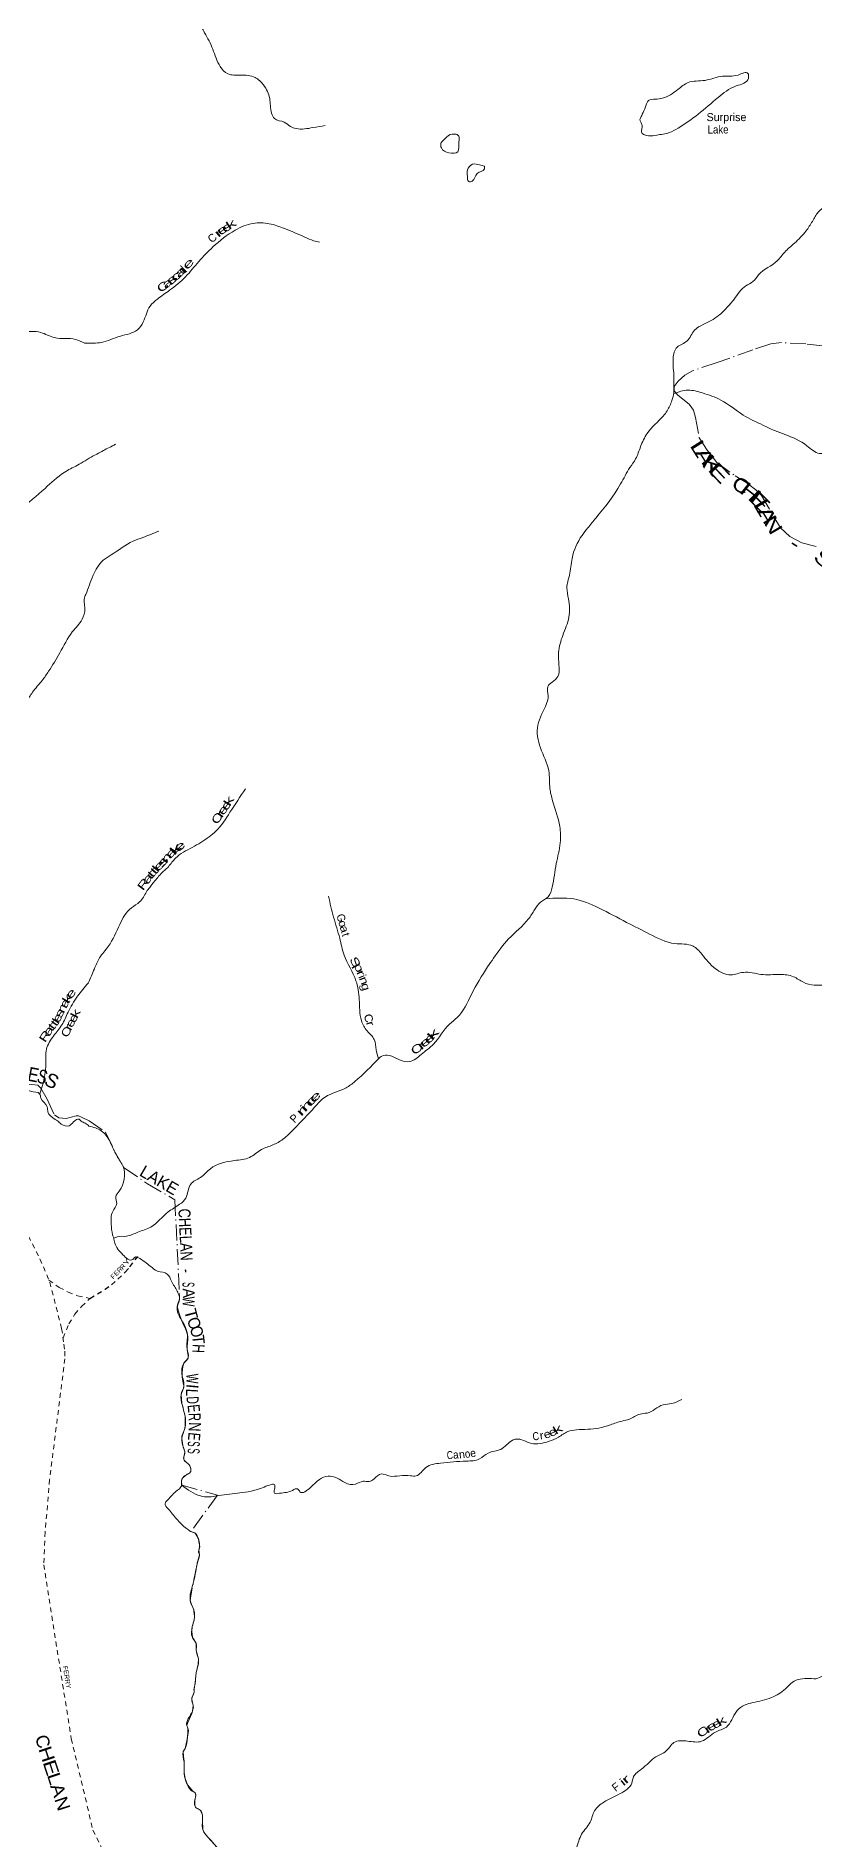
# Model space of a CAD drawing. Header units: feet. Extents: x 0 to 246606, y 183576 to 368785.
# Drawn here: x 121668 to 141135, y 222972 to 268053 of the extents above; entities that cross this region are included whole.
import ezdxf
from ezdxf.enums import TextEntityAlignment as Align

# ---------------------------------------------------------------- set-up
doc = ezdxf.new("R2010")
doc.units = ezdxf.units.FT
doc.header["$LTSCALE"] = 80
doc.linetypes.add('DOT_DASHED', pattern=[7.7, 5, -1.2, 0.3, -1.2])
doc.linetypes.add('SHORT_DASHED', pattern=[2.7, 1.5, -1.2])
for name, color, linetype, lineweight in [('33', 7, 'SHORT_DASHED', 13), ('39', 7, 'Continuous', 13), ('41', 7, 'Continuous', 13), ('44', 7, 'DOT_DASHED', 13)]:
    doc.layers.add(name, color=color, linetype=linetype, lineweight=lineweight)

msp = doc.modelspace()

# ---------------------------------------------------------------- linework, layer by layer
at = {"layer": '33'}
for points in [[(121476.64, 238060.67), (121766.06, 237492.29), (122010.49, 236913.96), (122307.41, 235751.65), (122365.01, 235358.03), (122387.76, 235186.08), (122387.41, 234998.86), (122006.49, 231977.23), (121894.41, 230663.29), (121859.82, 229848.69)], [(121989.67, 236963.21), (122244.97, 236781.73), (122469.67, 236661.06), (122707.44, 236571.84), (123015.75, 236503.18)], [(122341.6, 235518.04), (122490.11, 235866.32), (122633.05, 236110.22), (122803.48, 236306.32), (123015.75, 236503.18)], [(121859.82, 229848.69), (122547.31, 225500.34), (123088.84, 223219.92)], [(123088.84, 223219.92), (123437.97, 222494.86), (123938.11, 221597.85), (126362.81, 217975.91), (131152.46, 210377.81), (131664.62, 209478.08), (132261.21, 208592.68), (132614.26, 208149.93), (132942.09, 207808.12), (133421.81, 207350.39), (133679.05, 207156.5), (141891.12, 201892.02), (142479.07, 201557.99), (143235.61, 201226.26), (143907.15, 200979.6), (144235.19, 200881.03), (151347.77, 199133.78), (151733.97, 199023.28), (152078.02, 198906.6), (152346, 198810.63), (152657.45, 198685.01), (154035.48, 197985.21)]]:
    msp.add_lwpolyline(points, dxfattribs=at)
at = {"layer": '33', "lineweight": 25}
msp.add_lwpolyline([(123015.75, 236503.18), (123391.48, 236733.62), (123554.07, 236847.72), (123714.65, 236983.27), (123896, 237162.05), (124014.17, 237295.5), (124209.25, 237553.68)], dxfattribs=at)
at = {"layer": '39'}
for points in [[(124893.57, 274471.56), (125044.82, 273922.09), (125111.41, 273394.42), (125044.96, 272636.07), (124955.03, 272369.87), (124943.34, 272240.44), (125055.6, 272075.02), (125227.67, 271739.15), (125373.31, 271198.86), (125445.86, 270356.36), (125421.81, 269919.82), (125481.27, 269448.54), (125674.72, 269050.49), (125764.73, 268779.66), (125759.27, 268428.27), (125879.96, 268137.85), (126085.85, 267723.89), (126271.91, 267289.35), (126459.18, 267111.24), (126781.09, 267079.05), (127141.95, 267017.33), (127353.61, 266831.61), (127507.5, 266495.39), (127552.93, 266124.78), (127628.25, 265988.94), (127868.37, 265900.68), (128030.1, 265790.72), (128166.43, 265740.84), (128588.31, 265765.08), (128892.45, 265817.34)], [(146987.79, 272450.93), (146980.52, 272301.39), (146841.15, 272084.72), (146947.61, 271586.08), (147032.63, 271258.63), (147300.05, 271009.38), (147466.59, 270752.13), (147667.2, 270509.67), (147816.48, 270203.65), (147570.54, 269639.7), (147336.01, 269326.32), (146988.58, 269105.66), (146657.86, 268750.05), (146448.37, 268501.75), (145967.93, 268262.39), (145643.72, 267882.69), (145341.67, 267507.44), (144953.8, 267288.03), (144232.3, 266973.39), (144030.89, 266725.24), (143404.12, 266103.53), (143239.59, 266041.83), (143060.15, 266020.22), (142790.25, 265760.67), (142368.24, 265423.5), (142151.58, 265233.61), (142038.55, 265120.41), (142053.89, 264844.11), (141994.81, 264443.24), (141817.38, 264102.69), (141614.7, 263921.14), (141217.65, 263653.1), (141070.48, 263422.14), (140911.37, 263180.87), (140626.12, 262878.62), (140379.81, 262653.85), (140193.94, 262438.3), (139723.8, 262082.04), (139585.46, 261917.88), (139409.61, 261813.57), (139118.87, 261480.94), (138933.01, 261265.39), (138724.62, 261065.57), (138338.85, 260842.15), (138127.25, 260704.85), (137940.44, 260432.76), (137692.83, 260276.6), (137591.05, 259996.04), (137610.11, 259523.99), (137605.51, 259340.18), (137605.22, 259142.33), (137560.45, 258945.64), (137444.07, 258689.03), (137343.5, 258557.89), (136943.53, 258124.24), (136778.07, 257791.99), (136654.53, 257486.79), (136511.16, 257268.03), (136278.43, 256859.79), (135662.09, 256008.12), (135456.64, 255759.9), (135314.64, 255575.48), (135064.89, 254999.35), (134998.11, 254578.14), (134935.32, 254266.03), (134976.96, 253988.22), (134987.63, 253532.16), (134832.62, 253074.94), (134729.52, 252651.02), (134740.57, 252281.78), (134710.59, 252051.05), (134565.77, 251908.97), (134460.81, 251795.92), (134467.27, 251561.85), (134426.47, 251369.28), (134208.35, 250830.09), (134273.6, 250266.06), (134482.51, 249692.66), (134511.17, 249247.04), (134579.61, 248941.48), (134757.42, 248302.88), (134769.27, 247891.26), (134670.02, 247370.5), (134568, 246783.07), (134465.45, 246542.88), (134276.08, 246406), (134128.1, 246217.43), (133976.84, 245988.42), (133479.08, 245490.31), (133102.29, 245006.63), (132954.77, 244793.84)], [(136760.24, 265971.52), (136820.48, 266104.54), (136894.3, 266261.41), (136975.77, 266440.64), (137146.9, 266474.2), (137328.28, 266499.88), (137710.08, 266719.18), (137963.49, 266889.59), (138388.79, 266946.19), (138825.34, 267049.44), (139212.76, 267079.08), (139460.54, 267120.17), (139472.86, 267003.31), (139167.43, 266805.66), (138714.17, 266518.37), (138214.87, 266100.98), (137714.31, 265750.2), (137496.12, 265641.04), (137184.13, 265576.51), (136972.26, 265560.34), (136798.68, 265655.93), (136819.78, 265821.89), (136779.87, 265901.88), (136760.24, 265971.52)], [(132172.19, 265601.59), (131978.76, 265571.64), (131895.38, 265493.32), (131788.48, 265376.2), (131798.81, 265257.28), (131987.03, 265135.72), (132208.85, 265160.16), (132234.4, 265410.99), (132233.71, 265554.31), (132172.19, 265601.59)], [(132876.4, 264803.49), (132754.58, 264833.46), (132578.5, 264848.26), (132449.84, 264706.49), (132448.75, 264551.01), (132483.59, 264418.44), (132570.34, 264426.15), (132696.02, 264618.34), (132873.7, 264732.78), (132876.4, 264803.49)], [(122881.96, 260378.39), (123306.79, 260398.61), (123774.7, 260552.94), (124200.08, 260712.51), (124347.9, 260909.15), (124516.26, 261302.02), (124700.79, 261481.2), (125003.82, 261698.99), (125405.58, 262037.79), (125733.83, 262417.57), (126088.64, 262781.72), (126640.45, 263200.11), (127097.91, 263372.4), (127496.16, 263363.88), (127876.36, 263241.96), (128385.57, 263029.64), (128605.57, 262936.95), (128753.8, 262899.42)], [(111419.23, 256735.86), (111345.76, 256912.11), (111441.79, 257054.14), (111535.28, 257282.99), (111675.58, 257445.51), (111871.27, 257796.24), (111948.69, 258010.84), (112005.79, 258251.56), (112177.97, 258482.97), (112424.97, 258688.64), (112822.49, 258697.44), (113115.99, 258891.31), (113328.93, 259056.36), (113581.8, 259292.36), (113939.14, 259270.59), (114235.05, 259397.84), (114534.78, 259561.46), (114796.91, 259599.62), (115103.28, 259664.34), (115724.86, 259664.58), (116248.04, 259583.36), (116542.06, 259351.12), (116930, 259273.01), (117542.2, 259156.05), (118361.15, 259224.3), (118784.26, 259342.32), (119021.42, 259505.52), (119284.95, 259648.7), (119348.71, 259786.46), (119492.92, 259969.21), (119923.1, 260254.91), (120227.26, 260351.92), (120420.95, 260361.33), (120621.78, 260526.3), (120966.29, 260625.61), (121311.21, 260656.25), (121783.51, 260645.37), (122131.4, 260516.5), (122656.38, 260471.64), (122885.06, 260377.11)], [(137603.64, 259116.73), (137965.77, 259203.75), (138324.77, 259133.91), (138782.79, 258956.95), (139343.59, 258582.09), (139835.39, 258329.06), (140114.69, 258199.15), (140385.38, 258097.34), (140936.42, 257811.12), (141249.19, 257621.28), (141458.97, 257641.46), (141872.15, 257697.83), (142315.08, 257571.05), (142556.43, 257418.2), (142624.28, 257249.92), (142727.39, 257140.86), (142993.69, 257164.13), (143158.19, 257120.85), (143490.21, 256981.85), (143691.81, 256897.98)], [(115646.36, 250820.55), (115969.01, 251202.44), (116032.4, 251400.79), (116182.81, 251561.37), (116369.89, 251663.63), (116676.46, 251694.01), (116970.48, 251799.03), (117115.25, 252228.17), (117353.29, 252583.22), (117619.05, 252690.07), (117684.59, 252868.24), (117876.25, 253216.92), (118300.35, 253506.61), (118446.31, 253735.82), (118633.76, 254114.76), (118916.81, 254367.13), (119105.08, 254608.75), (119370.33, 255139.69), (119627.47, 255337.36), (119848.8, 255449.95), (120059.67, 255623.06), (120659.46, 255893.77), (121254.83, 256229.07), (121891.49, 256748.43), (122369.44, 257145.53), (122699.33, 257327.54), (122897.32, 257439.35)], [(122913.81, 254096.09), (123097.93, 254576.19), (123345.37, 254954.43), (123546.95, 255087.5), (124092.13, 255429.04), (124338.91, 255522.6), (124738.03, 255681.67)], [(116579.53, 248993.24), (116634.56, 249242.02), (116646.2, 249320.87), (116530.89, 249366.52), (116496.04, 249457.16), (116659.05, 249874.3), (116886.35, 249999.06), (117105.31, 249830.93), (117610.91, 249652.65), (117883.16, 249684.82), (118128.73, 249793.54), (118534.63, 250089.17), (119232.63, 250473.65), (119488.7, 250513.78), (119727.96, 250664.87), (119990.85, 250913.06), (120278.42, 251084.68), (120477.65, 251180.97), (120937.24, 251270.98), (121368.42, 251389.06), (121414.61, 251427.75), (121578.75, 251653.04), (121823.19, 251951.6), (121981.28, 252176.85), (122263.06, 252643.28), (122572.79, 253160.39), (122819.13, 253477.14), (122889.5, 253736.56), (122886.37, 254047.1), (122913.81, 254096.09)], [(116579.53, 248993.24), (116623.1, 248793.61), (116704.77, 248634.63), (116738.09, 248463.2), (116840.66, 248183.19), (116870.31, 247949.13), (116881.42, 247777.55), (116904.23, 247674.71), (117024.55, 247465.51), (117233.49, 247285.19), (117373.88, 247094.3), (117411.06, 246951.17), (117446.05, 246836.3), (117449.2, 246646.49), (117530.92, 246479.43), (117525.81, 246319.85), (117641.82, 246157.07), (117721.51, 245992.02), (117879.91, 245825.49), (118060.7, 245628.82), (118209.35, 245405.68), (118218.66, 245197.73), (118100.97, 244966.69), (117979.06, 244765.92), (118081.84, 244451.58), (118125.32, 244266.09), (118184.3, 244189.75), (118245.6, 244062.94), (118387.76, 243914.48), (118527.38, 243852.83), (118552.01, 243782.32), (118647.11, 243740.57), (118811.07, 243658.89), (118831.98, 243535.85), (118942.16, 243334.65), (119067.82, 243244.64), (119203.49, 243168.83), (119222.19, 243078.08), (119249.22, 242944.98), (119373.7, 242713.59), (119550.31, 242541.13), (119637.52, 242469.03), (119698.97, 242315.97), (119946.24, 242139.95), (120375.07, 241973.26), (120629.5, 241948.76), (120922.58, 241874.04), (121068.49, 241772.05), (121335.14, 241729.45), (121438.08, 241726.12), (121529.16, 241682.32), (121757.58, 241619.27), (121790.52, 241510.44), (121945.18, 241295.42), (121964.13, 241164.28), (122146.86, 240979.74), (122203.57, 240945.8), (122294.9, 240859.59), (122492.92, 240818.54), (122603.33, 240916.24), (122744.21, 240981.83), (122799, 240931.72), (122892.11, 240885.92), (122989.41, 240813.88)], [(126901.14, 249240.5), (126514.18, 248653.66), (126165.36, 248186.67), (125990.32, 248039.97), (125570.93, 247777.56), (125155.67, 247511.18), (124973.88, 247293.7), (124783.33, 247112.38), (124589.69, 246880.54), (124430.05, 246667.52), (124257.04, 246413.86), (124049.67, 246266.54), (123758.48, 245851.13), (123473.85, 245302.6), (123255.02, 245013.74), (123124.81, 244740.71), (122973.29, 244386.84)], [(128976.82, 246556.8), (129103.97, 246032.31), (129257.46, 245504.29), (129368.48, 245084.47), (129663.49, 244446.1), (129745.17, 243975.25), (129799.64, 243447.34), (129941.94, 243189.63), (130121.85, 242973.02), (130169.05, 242721.57), (130227.01, 242496.05)], [(134406.44, 246491.74), (135105.04, 246488.51), (135739.84, 246260.43), (136429.65, 245902.18), (136998.94, 245612.27), (137633.93, 245374.1), (138087.79, 245310.12), (138305.78, 245110.39), (138646.13, 244745.44), (139035.01, 244591.38), (139347.04, 244653.89), (139786.5, 244603.77), (140257.39, 244600.68), (140599.96, 244544.66), (140847.1, 244406.05), (141404.1, 244337.99), (141756.18, 244419.44), (141977.65, 244569.04), (142405.96, 244680.21), (143121.23, 244790.83), (143419.81, 244816.74), (143918.65, 244725.35), (144126.83, 244723.29), (144480.48, 244721.99), (145004.81, 244778.47), (145359.65, 244714.61), (145904.26, 244660.44), (146364.21, 244701.56), (146837.36, 244686.4), (147090.92, 244741.73), (147285.36, 244931.2), (147448.65, 245271.48), (147661.7, 245439.09), (148164.82, 245654.66), (148398.29, 245810.55), (148924.54, 246085.11), (149166.59, 246214.92), (149553.82, 246254.64), (150063.83, 246106.95), (150433.89, 245879.85), (150968.56, 245817.41), (151564.19, 245842.96), (151928.18, 245829.75), (152519.26, 245669.47), (152933.46, 245459.37), (153267.73, 245201.3), (153639.82, 244974.24), (153708.92, 244996.65)], [(132954.77, 244793.84), (132549.6, 244101.67), (132194.73, 243527.57), (131999.83, 243362.32), (131599.18, 242858), (131292.8, 242603.8), (131007.27, 242422.69), (130753.85, 242466.28), (130491.09, 242576.32), (130311.53, 242560.77), (130231.84, 242500.7)], [(122976.18, 244390.37), (122701.69, 244055.25), (122467.95, 243655.8), (122312.4, 243341.7), (122104.19, 243061.57), (121926.54, 242731.17), (121910.57, 242363.51), (121826.97, 241829.78), (121761.5, 241615.95)], [(130231.84, 242500.7), (129634.5, 241925.98), (129417.18, 241770.4), (128890.17, 241536.2), (128628.27, 241280.84), (128117.17, 240740.08), (127839.11, 240484.41), (127587.19, 240342.3), (127302.49, 240223.78), (127005.11, 240028.31), (126626.69, 239950.4), (126024.32, 239747.06), (125779.91, 239528.37), (125532.49, 239362.12), (125407.81, 239010.47), (125256.26, 238856.64), (124968.64, 238666.29), (124534.42, 238287.12), (124213.47, 238161.85), (123928.47, 238059.49), (123698.34, 238047), (123609.15, 238011.62)], [(122989.41, 240813.88), (123294.47, 240696.11), (123506.76, 240441.85), (123683.75, 240070.01), (123843.05, 239799.98), (123745.39, 239188.57), (123659.19, 239045.6), (123684.63, 238876.5), (123585.32, 238678.76), (123544.87, 238361.02), (123582.31, 238091.21), (123607.97, 238017)], [(123607.97, 238017), (123636.72, 237886.33), (123836.19, 237597.41), (124084.93, 237481.05), (124152.5, 237540.89), (124209.33, 237527.85), (124387.25, 237416.18), (124534.95, 237299.9), (124702.74, 237190.05), (124948.69, 237114.01), (125053.17, 236932.3), (125197.22, 236688.75), (125246.68, 236563.75)], [(125246.68, 236563.75), (125254.83, 236528.35), (125196.76, 236286.99), (125285.13, 235995.94), (125450.15, 235605.42), (125440.81, 235245.88), (125471.16, 235030.44), (125362.78, 234885.03), (125313.4, 234611.53), (125358.02, 234283.31), (125296.71, 234106.49), (125324.17, 233830.43), (125385.18, 233597.41), (125385.58, 233256.23), (125307.58, 233000.35), (125350.06, 232785.15), (125384.6, 232668.71), (125357.67, 232490.53), (125500.03, 232335.79), (125521.58, 232158.54), (125431.75, 232100.29), (125314.64, 231989.03), (125306.83, 231829.22)], [(125308.05, 231838.7), (125777.26, 231569.89), (125981.81, 231545.55), (126231.76, 231578.6), (126763.97, 231645.33), (127371.46, 231792.24), (127637.37, 231835.69), (127627.16, 231734.55), (127628.96, 231639.7), (127756.38, 231634.07), (128080.3, 231708.92), (128204.89, 231745.62), (128262.83, 231674.05), (128525.54, 231780.03), (128966.68, 232067.09), (129191.94, 232016.9), (129384.08, 231901.47), (129655.52, 231866.29), (129844.18, 231934.51), (129989.77, 231929.23), (130117.83, 231996.29), (130297.37, 232118.84), (130488.29, 232067.99), (130758.93, 232075.2), (131027.75, 232072.27), (131165.19, 232070.87), (131411.88, 232275.47), (131779.52, 232389.51), (132423.17, 232440.21), (132753.54, 232494.99), (132969.02, 232640.44), (133280.48, 232733.22), (133569.25, 232956.8), (133665.64, 232988.93), (134045.52, 232883.15), (134489.12, 232934.05), (134725.61, 233037.51), (134959.43, 233175.23), (135174.8, 233219.74), (135737.74, 233264.85), (136025.15, 233347.07), (136316.36, 233441.49), (136497.4, 233485.33), (136763.69, 233615.61), (136939.01, 233641.17), (137137.23, 233737.84), (137339.3, 233844.68), (137558.95, 233877.15), (137809.54, 233982.9)], [(125306.83, 231829.22), (125290.03, 231794.74), (125204.7, 231712.35), (124950.77, 231463.2), (124893.8, 231377.32), (124969.01, 231247.53), (125181.97, 230993.19), (125429, 230753.64), (125529.28, 230684.08)], [(125529.28, 230684.08), (125537.52, 230679.01), (125633.15, 230644.5), (125733.44, 230470.78), (125751.85, 230290.86), (125740.79, 230231.1), (125733.73, 230135.65), (125749.64, 230102.72), (125720.87, 229976.56), (125690.78, 229868.48)], [(148304.9, 230007.54), (148319.07, 229769.04), (148210.35, 229528.76), (147694.51, 228894.27), (147013.25, 228303.83), (146364.15, 227844.59), (145884.21, 227716.53), (145273.09, 227681.02), (145033.04, 227724.92), (144744.61, 227724.34), (144325.13, 227650.88), (143712.04, 227568.96), (143465.89, 227659.25), (143044.28, 227735.07), (142733.66, 227732.43), (142574.36, 227683.7), (142271.93, 227543.89), (142157.05, 227434.73), (141779.92, 227373.45), (141729.63, 227205.91), (141546.21, 227052.22), (141350.54, 227072), (141211.42, 227013.22), (140993.59, 227006.73), (140572.12, 226911.07), (140400.8, 226751.36), (140045.99, 226528.74), (139584.2, 226404.76), (139390.62, 226347.88), (139172.92, 226180), (138921.11, 225794.18), (138648.92, 225668.56), (138477.57, 225543.14), (138304.2, 225437.89), (137951.22, 225441.22), (137612.4, 225406.25), (137416.92, 225196.05), (137158.87, 225046.25), (136804.12, 224742.93), (136602.58, 224554.91), (136558.34, 224389.4), (136264.07, 224128.57), (135862.86, 223915.94), (135627.05, 223699.61), (135518.36, 223416.96), (135304.8, 223117.96), (135169.95, 222758.59), (135041.09, 222490.02), (134914.2, 222261.81), (134819.48, 222168.82), (134763.17, 221958.9), (134622.07, 221853.71), (134539.53, 221657.86), (134434.79, 221482.14), (134293.84, 221191.35), (134100.35, 221011.42), (133969.37, 220859.85), (133850.34, 220893.91), (133666.84, 220833.02), (133606.47, 220667.48), (133540.08, 220457.54), (133364.84, 220162.65), (133326.68, 219960.83), (133240.08, 219795.24), (133018.22, 219784.71), (132798.39, 219762.08), (132407.17, 219670.51), (132237.93, 219438.17), (131986.05, 219131.03), (131738.21, 218823.89), (131347.22, 218453.93), (131046.9, 218191.07), (130889.6, 218160.49), (130754.36, 218283.28), (130445.7, 218359.33), (130076.48, 218493.76), (129995.41, 218498.53)], [(125690.78, 229868.48), (125585.92, 229354.46), (125521.69, 228973.04), (125612.66, 228710.97), (125620.92, 228481), (125572.65, 228305.39), (125578.93, 228029.02), (125665.77, 227890), (125674.01, 227676.17), (125726.61, 227478.57), (125718.66, 227343.39), (125668.4, 227139.53), (125642.39, 226879.24), (125614.27, 226727.88), (125616.34, 226661.31), (125557.98, 226501.82), (125598.46, 226324.37), (125576.39, 226187.14), (125435.49, 225825.75), (125465.81, 225749.15), (125453.88, 225539.32), (125391.58, 225254.74), (125345.26, 225173.96), (125369.67, 224919.81), (125365.82, 224687.81), (125412.42, 224433.71), (125590.12, 224181.89), (125640.57, 224151.73), (125660.8, 224075.11), (125630.65, 223939.89), (125654.98, 223790.65), (125772.02, 223716.24), (125824.57, 223591.27), (125824.72, 223405.67), (125836.96, 223232.2), (125911.7, 223101.22), (126095.41, 222895.81), (126160.02, 222817.26), (126258.92, 222730.71), (126379.95, 222720.86), (126380.09, 222539.3), (126372.23, 222287.11), (126325.93, 222180.1), (126388.49, 222133.82), (126507.52, 222099.76), (126656.91, 221930.6), (126713.44, 221872.21), (126715.55, 221759.24), (126751.98, 221601.96), (127006.43, 221223.2), (127179.92, 221183.2), (127345.29, 221209.75), (127397.74, 221203.81), (127418.01, 221074.73), (127462.49, 220945.71), (127523.03, 220911.54), (127555.37, 220826.87), (127617.94, 220772.53), (127676.52, 220671.77), (127817.78, 220581.27), (127924.65, 220619.82), (128011.43, 220557.45), (128188.92, 220565.88), (128231.28, 220555.87), (128233.45, 220366.24), (128213.45, 220162.45), (128209.6, 219930.44), (128421.53, 219753.33), (128512.32, 219719.22), (128758.43, 219679.36), (128879.48, 219639.26), (128966.24, 219603.12), (128972.37, 219502.26), (129113.67, 219365.36), (129248.93, 219214.33), (129359.93, 219139.91), (129450.76, 219053.34), (129577.84, 219039.47), (129668.69, 218932.73), (129733.35, 218791.64), (129773.82, 218638.4), (129818.25, 218569.9), (129937.25, 218572.16), (129995.78, 218523.86), (129955.52, 218422.91), (129828.58, 218259.24), (129824.73, 218041.36), (129845, 217918.34), (129863.26, 217777.16), (130020.76, 217563.63), (130125.73, 217456.92)]]:
    msp.add_spline(points, degree=3, dxfattribs=at)
at = {"layer": '41'}
msp.add_spline([(122895.16, 257438.13), (123093.89, 257560.02), (123276.06, 257650.33), (123424.01, 257733.92), (123574.14, 257809.47), (123658.1, 257857.52)], degree=3, dxfattribs=at)
at = {"layer": '44'}
for points in [[(141334.54, 260308.55), (140912.04, 260357.96), (140296.29, 260393.77), (140031.81, 260360.53), (139585.38, 260212.43), (138690.96, 259892.67), (138076.58, 259688.93), (137880.19, 259581.68), (137713.62, 259426.17), (137618.88, 259297.96), (137618.38, 259182.84), (137706.65, 259077.94), (137995.86, 258855.76), (138097.02, 258702.7), (138151.94, 258517.17), (138243.16, 258013.69), (138439.56, 257701.16), (138686.28, 257394.55), (138684.26, 257392.54), (139140.23, 257063.24), (139483.8, 256848.98), (139659.3, 256711.08), (139797.01, 256570.37), (140271.83, 255765.96), (140504.39, 255548.37), (140806.15, 255386.13), (141170.18, 255298.63)], [(121490.19, 241863.49), (121713.3, 241830.66), (121786.94, 241759.92), (121945.96, 241485.7), (122124.63, 241094.06), (122237.27, 241014.47), (122420.32, 241005.29), (122667.05, 241071.31), (122732.07, 241064.54), (122801.8, 241033.89), (122991.32, 240943.99)], [(122991.32, 240943.99), (123400.47, 240657.8), (123662.69, 240125.69), (123869.02, 239766.84), (124451.59, 239370.79), (125136.8, 238970.44), (125253.18, 236586.76), (125252.35, 236562.01)], [(125252.35, 236562.01), (125252.45, 236483.14), (125201.92, 236348.33), (125194.91, 236301.98), (125240.44, 236124.61), (125299.97, 235963.76), (125359.59, 235830.73), (125404.03, 235745.3), (125428.01, 235678.3), (125457.86, 235558.91), (125458.16, 235472.07), (125441.81, 235301.98), (125443.12, 235219.91), (125470.55, 235069.13), (125467.15, 235012.3), (125453.22, 234988.67), (125417.26, 234953.23), (125369.65, 234900.98), (125340.06, 234802.49), (125315.98, 234656.61), (125318.16, 234540.96), (125347.66, 234397.97), (125358.23, 234317.94), (125354.53, 234261.39), (125305.68, 234150.42), (125296.67, 234096.94), (125313.74, 233888.61), (125390.9, 233556.96), (125396.83, 233443.33), (125391.13, 233316.71), (125380.32, 233227.29), (125314.6, 233061.37), (125307.19, 233007.2), (125324.82, 232890.55), (125348.56, 232791.18), (125369.42, 232720.25), (125382.24, 232677.74), (125387.05, 232650.58), (125385.37, 232628.29), (125376.01, 232592.37), (125360.98, 232545.1), (125356.07, 232517.95), (125357.76, 232490.12), (125367.81, 232465.25), (125389.83, 232437.95), (125462.87, 232378.96), (125489.25, 232352.47), (125507.21, 232321.19), (125526.54, 232274.73), (125535.94, 232241.2), (125539.44, 232208.96), (125535.46, 232182.12), (125522.61, 232159.64), (125507.1, 232146.03), (125446.23, 232110.61), (125385.38, 232066.56), (125350.5, 232039.04), (125327.11, 232012.47), (125316.67, 231993.87), (125308.39, 231967.4), (125305.49, 231939.5), (125308.26, 231840.95)], [(125308.26, 231840.95), (126201.79, 231588.05), (125537.67, 230678.92), (125641.22, 230638.37), (125689.9, 230569.75), (125729.72, 230476.79), (125760.7, 230299.72), (125735.22, 230210.35), (125748.99, 230093.56), (125690.78, 229868.48)], [(125690.78, 229868.48), (125535.2, 229074.03), (125520.81, 228956.46), (125538.88, 228881.61), (125588.26, 228783.51), (125607.64, 228733.97), (125614.67, 228697.16), (125625.21, 228554.1), (125618.8, 228466.86), (125572.22, 228302.7), (125562.92, 228180.67), (125577.03, 228038.13), (125589.12, 228003.14), (125661.21, 227905.28), (125670.47, 227849.6), (125670.39, 227706.36), (125724.79, 227494), (125722.43, 227365.96), (125669.28, 227145.32), (125646.1, 226909.71), (125616.17, 226740.06), (125616.38, 226661.96), (125603.84, 226615.51), (125561.18, 226521.5), (125558.99, 226478.06), (125598.63, 226328.97), (125577.93, 226193.55), (125559.91, 226134.66), (125457.73, 225909.46), (125436.07, 225829.83), (125461.26, 225766.5), (125463.91, 225638.54), (125445.57, 225488.82), (125391.16, 225253.35), (125346.99, 225183.29), (125353.29, 225056.67), (125368.74, 224943.12), (125367.63, 224650.24), (125390.71, 224505.54), (125452.94, 224349.51), (125583.23, 224189.26), (125636.97, 224156.24), (125656.27, 224117.62), (125660.76, 224088.5), (125632.3, 223954.32), (125637.46, 223840.08), (125663.81, 223777.63), (125720.04, 223748.83), (125770.84, 223718), (125814.45, 223637.82), (125824.46, 223593.15), (125824.51, 223470.17), (125836.11, 223236.68), (125864.62, 223164.05), (125960.95, 223045.29), (126206.42, 222771.93)]]:
    msp.add_lwpolyline(points, dxfattribs=at)

# ---------------------------------------------------------------- texts
at = {"layer": '33'}
for s, rotation, p in [('F', 44.591, (123634.1, 237011.79)), ('E', 45.475, (123717.87, 237094.75)), ('R', 47.475, (123798.67, 237179.95)), ('R', 50.925, (123879.66, 237259.86))]:
    msp.add_text(s, height=120, rotation=rotation, dxfattribs=at).set_placement(p, align=Align.CENTER)
for s, rotation, width, p in [('Y', 52.925, 1.55, (123980.43, 237380.86)), ('FERRY', 278.984, 1.05, (122381.48, 227029.46))]:
    msp.add_text(s, height=120, rotation=rotation, dxfattribs=dict(at, width=width)).set_placement(p, align=Align.CENTER)
at = {"layer": '41'}
msp.add_text('Surprise', height=200, dxfattribs=at).set_placement((138426.57, 265927.84))
at = {"layer": '41', "width": 0.9}
msp.add_text('Lake', height=200, dxfattribs=at).set_placement((138453.12, 265617.99))
at = {"layer": '41'}
for s, height, rotation, width, p in [('e', 200, 36.877, 1.7, (126378.35, 263131.37)), ('e', 200, 32.952, 1.6, (126480.01, 263193.04)), ('k', 200, 32.952, 1.8, (126593.66, 263268.93)), ('r', 200, 39.912, 2.05, (126289.83, 263061.6)), ('e', 200, 47.262, 1.95, (125542.01, 262300.15)), ('C', 200, 35.861, 1.5, (124890.92, 261713.15)), ('a', 200, 35.861, 1.75, (125004.64, 261798.3)), ('s', 200, 38.304, 2.05, (125121.84, 261894.15)), ('c', 200, 38.304, 2, (125225.81, 261980.46)), ('a', 200, 40.535, 1.95, (125339.89, 262081.88)), ('e', 200, 56.599, 1.6, (126497.06, 248773.02)), ('k', 200, 58.599, 1.75, (126568.34, 248884.6)), ('C', 200, 54.856, 1.45, (126270.61, 248444.9)), ('r', 200, 54.866, 1.85, (126352.78, 248560.89)), ('e', 200, 55.906, 1.6, (126418.69, 248658.47)), ('s', 200, 49.905, 2.1, (124907.72, 247357.7)), ('n', 200, 53.862, 1.8, (124998.89, 247461.07)), ('a', 200, 47.723, 2, (125114.08, 247575.96)), ('k', 200, 44.192, 2.25, (125223.88, 247666.16)), ('e', 200, 40.192, 1.85, (125321.61, 247730.46)), ('a', 200, 52.854, 1.8, (124533.65, 246939.06)), ('t', 200, 51.189, 1.75, (124621.21, 247048.51)), ('t', 200, 49.071, 1.85, (124693.45, 247126.93)), ('l', 200, 49.071, 1.65, (124734.48, 247178.16)), ('e', 200, 44.251, 2, (124812.93, 247254.83)), ('R', 200, 53.45, 1.6, (124429.68, 246801.36)), ('G', 200, 285.635, 0.95, (129199.64, 245987.28)), ('o', 200, 285.635, 1.1, (129239.75, 245843.98)), ('a', 200, 286.782, 1.2, (129279.31, 245708.93)), ('S', 200, 298.8, 1.5, (129557.38, 244862.95)), ('p', 200, 298.8, 1.55, (129648.47, 244726.2)), ('r', 200, 296.528, 1.55, (129697.91, 244594.76)), ('i', 200, 292.791, 1.05, (129729.45, 244512.48)), ('g', 200, 286.66, 1.25, (129810.1, 244264.95)), ('n', 200, 290.509, 1.3, (129772.94, 244414.24)), ('a', 200, 62.477, 1.5, (122471.82, 243838.01)), ('k', 200, 60.431, 1.65, (122533.38, 243954.35)), ('e', 200, 54.263, 1.65, (122615.08, 244067.54)), ('t', 200, 54.694, 1.6, (122207.05, 243331.55)), ('l', 200, 56.797, 1.35, (122244.56, 243384.13)), ('e', 200, 59.36, 1.5, (122288.05, 243468.99)), ('s', 200, 63.949, 1.6, (122342.04, 243589.24)), ('n', 200, 63.949, 1.45, (122407.4, 243714.08)), ('e', 200, 63.36, 1.4, (122617.93, 243345.89)), ('k', 200, 62.477, 1.6, (122741.55, 243580.73)), ('e', 200, 63.949, 1.35, (122685.2, 243464.16)), ('C', 200, 288.79, 1.1, (129885.86, 243476.62)), ('R', 200, 56.78, 1.55, (121972.34, 243006.27)), ('a', 200, 56.78, 1.7, (122058.9, 243137.5)), ('t', 200, 54.795, 1.6, (122143.05, 243247.57)), ('C', 200, 60.694, 1.3, (122507.07, 243114.85)), ('r', 200, 63.36, 1.55, (122566.74, 243239.51)), ('r', 200, 287.751, 1.3, (129931.32, 243344.35)), ('e', 200, 39.61, 1.8, (131455.16, 242838.63)), ('e', 200, 42.692, 1.95, (131569.92, 242940.21)), ('k', 200, 47.075, 2.2, (131663.46, 243041.56)), ('C', 200, 36.942, 1.5, (131238.27, 242662.88)), ('r', 200, 37.766, 1.95, (131358.74, 242756.08)), ('e', 200, 45.623, 2, (128710.67, 241479.67)), ('r', 200, 46.56, 2.2, (128358.04, 241109.06)), ('i', 200, 46.67, 1.85, (128429.34, 241187.33)), ('n', 200, 46.67, 2.1, (128499.86, 241262.74)), ('c', 200, 46.67, 2.2, (128610.92, 241379.71)), ('C', 200, 7.443, 0.85, (134171.53, 232964.36)), ('r', 200, 9.84, 1.05, (134319.72, 232983.87)), ('e', 200, 17.729, 1.15, (134469.76, 233020.15)), ('e', 200, 22.547, 1.25, (134613.43, 233075.24)), ('k', 200, 30.233, 1.7, (134754.17, 233150.47)), ('C', 200, 3.694, 0.8, (132016.84, 232490.32)), ('a', 200, 5.694, 0.95, (132166.76, 232502.13)), ('o', 200, 8.266, 0.9, (132464.69, 232526.32)), ('e', 200, 10.07, 0.95, (132605.55, 232543.58)), ('e', 200, 33.182, 1.6, (138603.95, 225731.97)), ('e', 200, 28.006, 1.4, (138713.83, 225787.38)), ('k', 200, 31.981, 1.75, (138845.85, 225859.56)), ('C', 322.1, 288.296, 1.05, (121685.3, 225383.37)), ('C', 200, 37.819, 1.55, (138392.49, 225599.57)), ('r', 200, 35.622, 1.85, (138512.2, 225669.15)), ('H', 322.1, 288.296, 1.25, (121783.28, 225066.72)), ('E', 322.1, 288.296, 1.35, (121890.11, 224730.28)), ('L', 322.1, 288.296, 1.2, (121982.02, 224455.38)), ('i', 200, 38.494, 1.6, (136387.46, 224338.06)), ('r', 200, 40.754, 2.05, (136474.4, 224415.72)), ('A', 322.1, 288.296, 1.15, (122070.64, 224162.88)), ('N', 322.1, 288.296, 1.1, (122173.85, 223829.14))]:
    msp.add_text(s, height=height, rotation=rotation, dxfattribs=dict(at, width=width)).set_placement(p, align=Align.CENTER)
for s, rotation, p in [('C', 42.182, (126137.06, 262933.57)), ('d', 43.419, (125389.2, 262135.48)), ('t', 286.782, (129317.68, 245569.14)), ('P', 46.56, (128192.73, 240936.23)), ('n', 8.598, (132324.48, 232513.04)), ('F', 37.011, (136219.04, 224215.95))]:
    msp.add_text(s, height=200, rotation=rotation, dxfattribs=at).set_placement(p, align=Align.CENTER)
at = {"layer": '44'}
for s, height, rotation, width, p in [('L', 350, 302.146, 1.6, (138102.79, 257649.6)), ('A', 350, 302.146, 1.55, (138238.53, 257444.23)), ('K', 350, 308.822, 1.65, (138425.13, 257218.13)), ('E', 350, 313.163, 1.7, (138615.77, 257018.78)), ('C', 350, 328.051, 1.25, (139197.76, 256675.07)), ('H', 350, 321.843, 1.5, (139420.73, 256506.17)), ('E', 350, 314.382, 1.75, (139618.94, 256313.36)), ('L', 350, 300.552, 1.55, (139683.57, 256177.49)), ('A', 350, 300.552, 1.5, (139796.33, 255982.17)), ('N', 350, 300.552, 1.35, (139932.13, 255748.04)), ('-', 350, 327.735, 1.35, (140551.69, 255228.02)), ('S', 350, 318.894, 1.45, (141237.64, 254847.4)), ('E', 350, 348.787, 0.85, (121567.82, 241925.87)), ('S', 350, 344.629, 0.75, (121781.76, 241877.83)), ('CHELAN', 300, 272.795, 0.8, (125254.86, 238092.67)), ('-', 300, 272.795, 0.75, (125287.83, 237185.1)), ('S', 300, 269.795, 0.45, (125325.51, 236849.82)), ('A', 300, 272.795, 0.9, (125334.67, 236632.64)), ('W', 300, 270.09, 0.65, (125329.47, 236425.94)), ('T', 300, 284.431, 1.1, (125397.44, 236078.34)), ('O', 300, 291.587, 0.95, (125482.43, 235829.9)), ('O', 300, 288.101, 0.9, (125544.13, 235629.41)), ('H', 300, 267.567, 0.75, (125579.57, 235258.66)), ('T', 300, 276.101, 0.95, (125578.12, 235463.8)), ('W', 300, 270.189, 0.65, (125422.85, 234500.16)), ('L', 300, 266.814, 0.85, (125415.85, 234159.53)), ('D', 300, 273.314, 0.65, (125432.19, 233953.7)), ('E', 300, 276.314, 0.75, (125462.53, 233738.79)), ('R', 300, 271.068, 0.7, (125481.48, 233538.55)), ('E', 300, 264.352, 0.75, (125470.88, 233066.54)), ('N', 300, 268.352, 0.8, (125485.18, 233299.31)), ('S', 300, 267.957, 0.5, (125457.96, 232695.23)), ('S', 300, 267.957, 0.5, (125459.14, 232872.98))]:
    msp.add_text(s, height=height, rotation=rotation, dxfattribs=dict(at, width=width)).set_placement(p, align=Align.CENTER)
for s, height, rotation, p in [('S', 350, 333.109, (121982.05, 241788.65)), ('LAKE', 300, 329.703, (124670.84, 239329.55)), ('I', 300, 264.814, (125427.8, 234320.8))]:
    msp.add_text(s, height=height, rotation=rotation, dxfattribs=at).set_placement(p, align=Align.CENTER)

doc.saveas('drawing.dxf')
